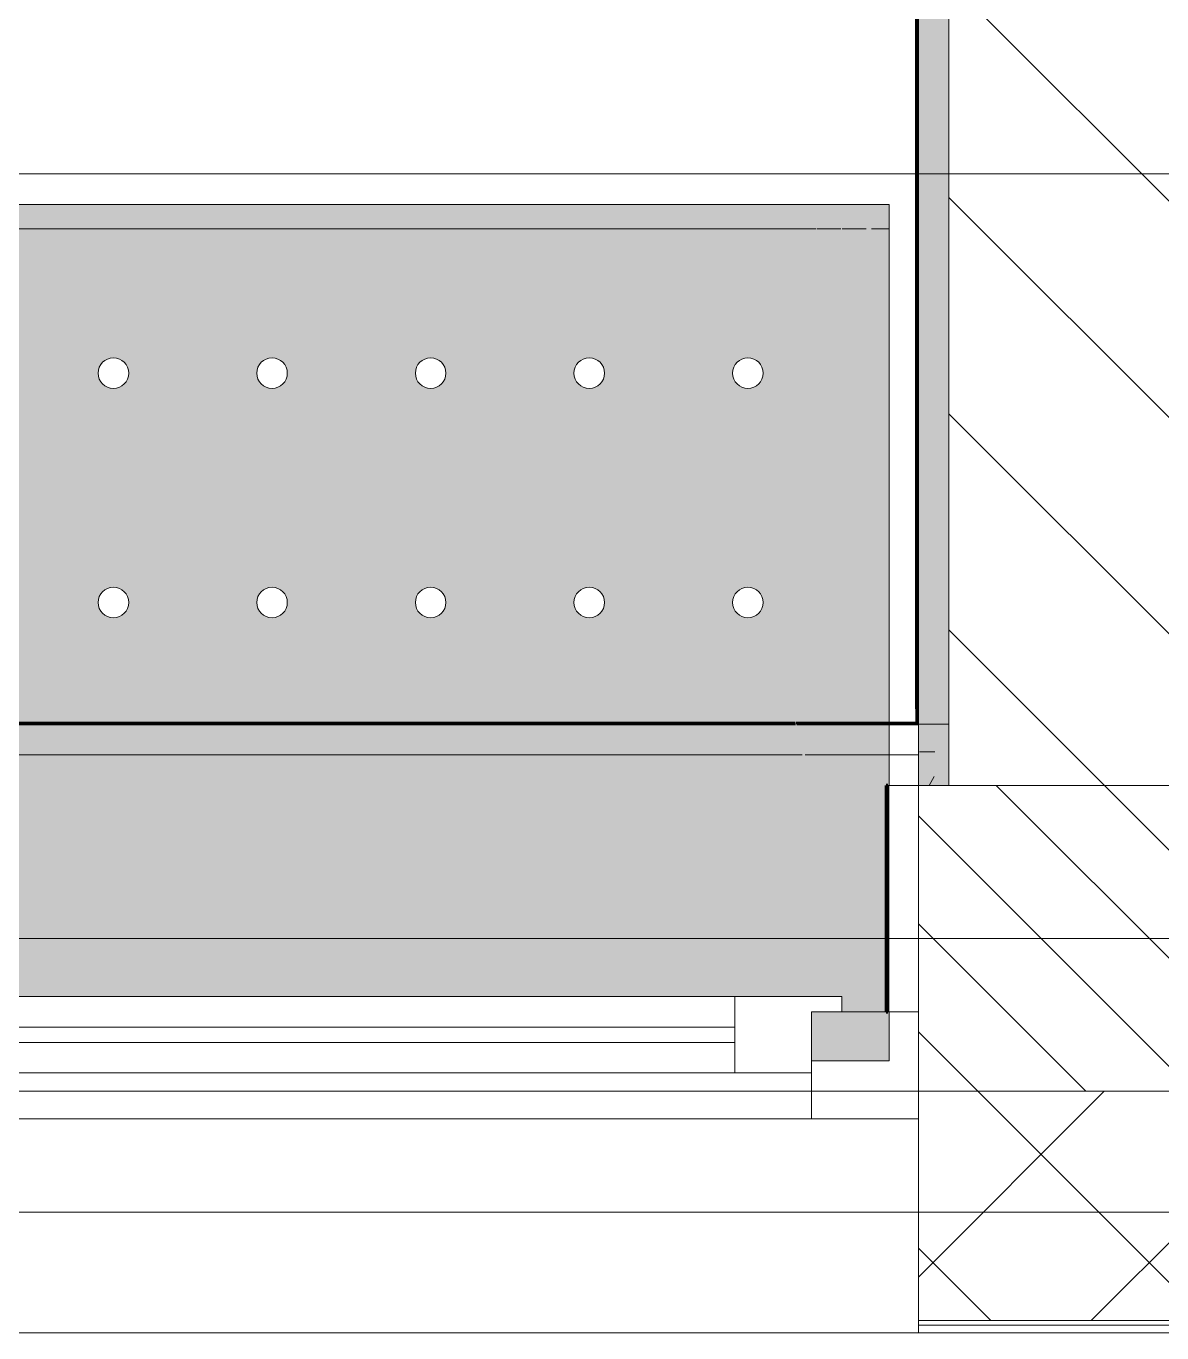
# Model space of a CAD drawing. Header units: millimetres. Extents: x -3245 to 186632, y -8553 to 29000.
# Drawn here: x 24226 to 24969, y -258 to 597 of the extents above; entities that cross this region are included whole.
import ezdxf

# ---------------------------------------------------------------- set-up
doc = ezdxf.new("R2010")
doc.units = ezdxf.units.MM
doc.linetypes.add('Осевая', pattern=[3175, 635, -476.25, 1587.5, -476.25])
for name, color, linetype, lineweight in [('A-DETL', 7, 'Continuous', 9), ('A-GLAZ', 7, 'Continuous', 9), ('A-GLAZ-1', 7, 'Continuous', 13), ('A-WALL', 7, 'Continuous', 9), ('I-WALL', 7, 'Continuous', 9), ('Оси-2', 7, 'Осевая', 9)]:
    doc.layers.add(name, color=color, linetype=linetype, lineweight=lineweight)
for name, color, linetype, lineweight, true_color in [('A-WALL-1', 7, 'Continuous', 9, 0xc0c0c0), ('I-WALL-10', 7, 'Continuous', 80, 0xff80c0), ('I-WALL-11', 7, 'Continuous', 53, 0xff80c0), ('I-WALL-17', 7, 'Continuous', 53, 0xeaa7bf), ('I-WALL-23', 7, 'Continuous', 80, 0xffd2ff), ('I-WALL-5', 7, 'Continuous', 9, 0xc0c0c0), ('I-WALL-6', 7, 'Continuous', 9, 0xcbc7bf), ('S-WALL-ANLY', 7, 'Continuous', 13, 0x008040), ('S-WALL-ANLY-1', 7, 'Continuous', 5, 0x008040), ('Знаки-2', 9, 'Continuous', 9, 0x808080), ('Знаки-3', 7, 'Continuous', 9, 0xd1cabb), ('Знаки-5', 7, 'Continuous', 9, 0xc1bbaf), ('Знаки-6', 7, 'Continuous', 9, 0xaba79f), ('Знаки-7', 7, 'Continuous', 9, 0xd5cdbe), ('Знаки-8', 7, 'Continuous', 9, 0xccc5b7), ('Знаки-9', 7, 'Continuous', 9, 0xd4ccbd)]:
    doc.layers.add(name, color=color, linetype=linetype, lineweight=lineweight, true_color=true_color)
doc.layers.add('Знаки-4', color=7, linetype='Continuous', lineweight=9, transparency=0.5)
pattern_1 = [(0, (0, 0), (121.92, 30.48), [10.058, -81.382, 10.058, -81.382, -487.68]), (0, (0, 0), (121.92, 30.48), [-182.88, 10.058, -172.822, 10.058, -81.382, -213.36]), (0, (0, 0), (121.92, 30.48), [-457.2, 10.058, -50.902, 10.058, -142.342]), (120, (45.72, 15.24), (-87.356454, 90.345817), [10.058, -81.382, 10.058, -81.382, -487.68]), (120, (45.72, 15.24), (-87.356454, 90.345817), [-182.88, 10.058, -172.822, 10.058, -81.382, -213.36]), (120, (45.72, 15.24), (-87.356454, 90.345817), [-457.2, 10.058, -50.902, 10.058, -142.342]), (240, (60.96, 76.2), (-34.563546, -120.825817), [10.058, -81.382, 10.058, -81.382, -487.68]), (240, (60.96, 76.2), (-34.563546, -120.825817), [-182.88, 10.058, -172.822, 10.058, -81.382, -213.36]), (240, (60.96, 76.2), (-34.563546, -120.825817), [-457.2, 10.058, -50.902, 10.058, -142.342])]

# ---------------------------------------------------------------- blocks, each defined once
blk = doc.blocks.new('120_Окно_СКБ_2Ст - 120_Окно_СКБ_2Ст 2100х2400 _мал створка справа_-V59-План отделки стен 2 этажа в осях 1-12')
at = {"layer": 'A-GLAZ'}
for p, q in [((1050, -57), (-1050, -57)), ((-930, -107), (100, -107)), ((100, -117), (-930, -117)), ((-1030, -127), (-1022.19, -127)), ((-1020.51, -127), (-1009.63, -127)), ((-1009.06, -127), (-1000, -127))]:
    blk.add_line(p, q, dxfattribs=at)
at = {"layer": 'A-GLAZ-1'}
for p, q in [((-1050, -127), (-1050, -57)), ((-1050, -57), (-980, -57)), ((-980, -57), (-980, -127)), ((150, -87), (-980, -87)), ((-980, -87), (-980, -127)), ((-930, -137), (-930, -87)), ((-980, -127), (-1050, -127)), ((-980, -127), (-1000, -127)), ((-1000, -127), (-1000, -137)), ((-1000, -137), (170, -137)), ((170, -137), (-1000, -137))]:
    blk.add_line(p, q, dxfattribs=at)
blk = doc.blocks.new('Зашивка радиатора_ с перфорацией М5 - Зашивка радиатора_ с перфорацией М5-30945411-План отделки стен 2 этажа в осях 1-12')
at = {"layer": 'Знаки-4'}
h = blk.add_hatch(color=256, dxfattribs=at)
h.paths.add_polyline_path([(1701, 380), (1701, 348), (1721, 348), (1720.12, 338), (921, 338), (921, 348), (941, 348), (941, 380), (871, 380), (871, 348), (891, 348), (891, 338), (-279, 338), (-279, 348), (-259, 348), (-259, 380), (-310, 380), (-310, -179.94), (1750, -179.94), (1750, 380)])
h.paths.add_polyline_path([(1650, 90.35), (1655, 89.02), (1658.66, 85.35), (1660, 80.35), (1658.66, 75.35), (1655, 71.69), (1650, 70.35), (1645, 71.69), (1641.34, 75.35), (1640, 80.35), (1641.34, 85.35), (1645, 89.02), (1647.41, 90.01)])
h.paths.add_polyline_path([(1442.5, 90.35), (1447.5, 89.02), (1451.16, 85.35), (1452.5, 80.35), (1451.16, 75.35), (1447.5, 71.69), (1442.5, 70.35), (1437.5, 71.69), (1433.84, 75.35), (1432.5, 80.35), (1433.84, 85.35), (1437.5, 89.02), (1439.91, 90.01)])
h.paths.add_polyline_path([(1027.5, 90.35), (1032.5, 89.02), (1036.16, 85.35), (1037.5, 80.35), (1036.16, 75.35), (1032.5, 71.69), (1027.5, 70.35), (1022.5, 71.69), (1018.84, 75.35), (1017.5, 80.35), (1018.84, 85.35), (1022.5, 89.02), (1024.91, 90.01)])
h.paths.add_polyline_path([(1546.25, 90.35), (1551.25, 89.02), (1554.91, 85.35), (1556.25, 80.35), (1554.91, 75.35), (1551.25, 71.69), (1546.25, 70.35), (1541.25, 71.69), (1537.59, 75.35), (1536.25, 80.35), (1537.59, 85.35), (1541.25, 89.02), (1543.66, 90.01)])
h.paths.add_polyline_path([(1131.25, 90.35), (1136.25, 89.02), (1139.91, 85.35), (1141.25, 80.35), (1139.91, 75.35), (1136.25, 71.69), (1131.25, 70.35), (1126.25, 71.69), (1122.59, 75.35), (1121.25, 80.35), (1122.59, 85.35), (1126.25, 89.02), (1128.66, 90.01)])
h.paths.add_polyline_path([(1338.75, 90.35), (1343.75, 89.02), (1347.41, 85.35), (1348.75, 80.35), (1347.41, 75.35), (1343.75, 71.69), (1338.75, 70.35), (1333.75, 71.69), (1330.09, 75.35), (1328.75, 80.35), (1330.09, 85.35), (1333.75, 89.02), (1336.16, 90.01)])
h.paths.add_polyline_path([(820, 90.35), (825, 89.02), (828.66, 85.35), (830, 80.35), (828.66, 75.35), (825, 71.69), (820, 70.35), (815, 71.69), (811.34, 75.35), (810, 80.35), (811.34, 85.35), (815, 89.02), (817.41, 90.01)])
h.paths.add_polyline_path([(923.75, 90.35), (928.75, 89.02), (932.41, 85.35), (933.75, 80.35), (932.41, 75.35), (928.75, 71.69), (923.75, 70.35), (918.75, 71.69), (915.09, 75.35), (913.75, 80.35), (915.09, 85.35), (918.75, 89.02), (921.16, 90.01)])
h.paths.add_polyline_path([(1235, 90.35), (1240, 89.02), (1243.66, 85.35), (1245, 80.35), (1243.66, 75.35), (1240, 71.69), (1235, 70.35), (1230, 71.69), (1226.34, 75.35), (1225, 80.35), (1226.34, 85.35), (1230, 89.02), (1232.41, 90.01)])
h.paths.add_polyline_path([(-10, 90.35), (-5, 89.02), (-1.34, 85.35), (0, 80.35), (-1.34, 75.35), (-5, 71.69), (-10, 70.35), (-15, 71.69), (-18.66, 75.35), (-20, 80.35), (-18.66, 85.35), (-15, 89.02), (-12.59, 90.01)])
h.paths.add_polyline_path([(-217.5, 90.35), (-212.5, 89.02), (-208.84, 85.35), (-207.5, 80.35), (-208.84, 75.35), (-212.5, 71.69), (-217.5, 70.35), (-222.5, 71.69), (-226.16, 75.35), (-227.5, 80.35), (-226.16, 85.35), (-222.5, 89.02), (-220.09, 90.01)])
h.paths.add_polyline_path([(93.75, 90.35), (98.75, 89.02), (102.41, 85.35), (103.75, 80.35), (102.41, 75.35), (98.75, 71.69), (93.75, 70.35), (88.75, 71.69), (85.09, 75.35), (83.75, 80.35), (85.09, 85.35), (88.75, 89.02), (91.16, 90.01)])
h.paths.add_polyline_path([(301.25, 90.35), (306.25, 89.02), (310.18, 84.7), (311.25, 80.35), (309.91, 75.35), (306.25, 71.69), (301.25, 70.35), (296.25, 71.69), (292.59, 75.35), (291.25, 80.35), (292.59, 85.35), (296.25, 89.02), (298.66, 90.01)])
h.paths.add_polyline_path([(508.75, 90.35), (513.75, 89.02), (517.41, 85.35), (518.75, 80.35), (517.41, 75.35), (513.75, 71.69), (508.75, 70.35), (503.75, 71.69), (500.09, 75.35), (498.75, 80.35), (500.09, 85.35), (503.75, 89.02), (506.16, 90.01)])
h.paths.add_polyline_path([(-113.75, 90.35), (-108.75, 89.02), (-105.09, 85.35), (-103.75, 80.35), (-105.09, 75.35), (-108.75, 71.69), (-113.75, 70.35), (-118.75, 71.69), (-122.41, 75.35), (-123.75, 80.35), (-122.41, 85.35), (-118.75, 89.02), (-116.34, 90.01)])
h.paths.add_polyline_path([(197.5, 90.35), (202.5, 89.02), (206.16, 85.35), (207.5, 80.35), (206.16, 75.35), (202.5, 71.69), (197.5, 70.35), (192.5, 71.69), (188.84, 75.35), (187.5, 80.35), (188.84, 85.35), (192.5, 89.02), (194.91, 90.01)])
h.paths.add_polyline_path([(405, 90.35), (410, 89.02), (413.66, 85.35), (415, 80.35), (413.66, 75.35), (410, 71.69), (405, 70.35), (400, 71.69), (396.34, 75.35), (395, 80.35), (396.34, 85.35), (400, 89.02), (402.41, 90.01)])
h.paths.add_polyline_path([(612.5, 90.35), (617.5, 89.02), (621.16, 85.35), (622.5, 80.35), (621.16, 75.35), (617.5, 71.69), (612.5, 70.35), (607.5, 71.69), (603.84, 75.35), (602.5, 80.35), (603.84, 85.35), (607.5, 89.02), (609.91, 90.01)])
h.paths.add_polyline_path([(716.25, 90.35), (721.25, 89.02), (724.91, 85.35), (726.25, 80.35), (724.91, 75.35), (721.25, 71.69), (716.25, 70.35), (711.25, 71.69), (707.59, 75.35), (706.25, 80.35), (707.59, 85.35), (711.25, 89.02), (713.66, 90.01)])
h.paths.add_polyline_path([(923.75, -59.65), (928.75, -60.98), (932.41, -64.65), (933.75, -69.65), (932.41, -74.65), (928.75, -78.31), (923.75, -79.65), (918.75, -78.31), (915.09, -74.65), (913.75, -69.65), (915.09, -64.65), (918.75, -60.98), (921.16, -59.99)])
h.paths.add_polyline_path([(820, -59.65), (825, -60.98), (828.66, -64.65), (830, -69.65), (828.66, -74.65), (825, -78.31), (820, -79.65), (815, -78.31), (811.34, -74.65), (810, -69.65), (811.34, -64.65), (815, -60.98), (817.41, -59.99)])
h.paths.add_polyline_path([(1131.25, -59.65), (1136.25, -60.98), (1139.91, -64.65), (1141.25, -69.65), (1139.91, -74.65), (1136.25, -78.31), (1131.25, -79.65), (1126.25, -78.31), (1122.59, -74.65), (1121.25, -69.65), (1122.59, -64.65), (1126.25, -60.98), (1128.66, -59.99)])
h.paths.add_polyline_path([(1027.5, -59.65), (1032.5, -60.98), (1036.16, -64.65), (1037.5, -69.65), (1036.16, -74.65), (1032.5, -78.31), (1027.5, -79.65), (1022.5, -78.31), (1018.84, -74.65), (1017.5, -69.65), (1018.84, -64.65), (1022.5, -60.98), (1024.91, -59.99)])
h.paths.add_polyline_path([(716.25, -59.65), (721.25, -60.98), (724.91, -64.65), (726.25, -69.65), (724.91, -74.65), (721.25, -78.31), (716.25, -79.65), (711.25, -78.31), (707.59, -74.65), (706.25, -69.65), (707.59, -64.65), (711.25, -60.98), (713.66, -59.99)])
h.paths.add_polyline_path([(1235, -59.65), (1240, -60.98), (1243.66, -64.65), (1245, -69.65), (1243.66, -74.65), (1240, -78.31), (1235, -79.65), (1230, -78.31), (1226.34, -74.65), (1225, -69.65), (1226.34, -64.65), (1230, -60.98), (1232.41, -59.99)])
h.paths.add_polyline_path([(1650, -59.65), (1655, -60.98), (1658.66, -64.65), (1660, -69.65), (1658.66, -74.65), (1655, -78.31), (1650, -79.65), (1645, -78.31), (1641.34, -74.65), (1640, -69.65), (1641.34, -64.65), (1645, -60.98), (1647.41, -59.99)])
h.paths.add_polyline_path([(1442.5, -59.65), (1447.5, -60.98), (1451.16, -64.65), (1452.5, -69.65), (1451.16, -74.65), (1447.5, -78.31), (1442.5, -79.65), (1437.5, -78.31), (1433.84, -74.65), (1432.5, -69.65), (1433.84, -64.65), (1437.5, -60.98), (1439.91, -59.99)])
h.paths.add_polyline_path([(1338.75, -59.65), (1343.75, -60.98), (1347.41, -64.65), (1348.75, -69.65), (1347.41, -74.65), (1343.75, -78.31), (1338.75, -79.65), (1333.75, -78.31), (1330.09, -74.65), (1328.75, -69.65), (1330.09, -64.65), (1333.75, -60.98), (1336.16, -59.99)])
h.paths.add_polyline_path([(1546.25, -59.65), (1551.25, -60.98), (1554.91, -64.65), (1556.25, -69.65), (1554.91, -74.65), (1551.25, -78.31), (1546.25, -79.65), (1541.25, -78.31), (1537.59, -74.65), (1536.25, -69.65), (1537.59, -64.65), (1541.25, -60.98), (1543.66, -59.99)])
h.paths.add_polyline_path([(-113.75, -59.65), (-108.75, -60.98), (-105.09, -64.65), (-103.75, -69.65), (-105.09, -74.65), (-108.75, -78.31), (-113.75, -79.65), (-118.75, -78.31), (-122.41, -74.65), (-123.75, -69.65), (-122.41, -64.65), (-118.75, -60.98), (-116.34, -59.99)])
h.paths.add_polyline_path([(508.75, -59.65), (513.75, -60.98), (517.41, -64.65), (518.75, -69.65), (517.41, -74.65), (513.75, -78.31), (508.75, -79.65), (503.75, -78.31), (500.09, -74.65), (498.75, -69.65), (500.09, -64.65), (503.75, -60.98), (506.16, -59.99)])
h.paths.add_polyline_path([(-217.5, -59.65), (-212.5, -60.98), (-208.84, -64.65), (-207.5, -69.65), (-208.84, -74.65), (-212.5, -78.31), (-217.5, -79.65), (-222.5, -78.31), (-226.16, -74.65), (-227.5, -69.65), (-226.16, -64.65), (-222.5, -60.98), (-220.09, -59.99)])
h.paths.add_polyline_path([(301.25, -59.65), (306.25, -60.98), (310.18, -65.3), (311.25, -69.65), (309.91, -74.65), (306.25, -78.31), (301.25, -79.65), (296.25, -78.31), (292.59, -74.65), (291.25, -69.65), (292.59, -64.65), (296.25, -60.98), (298.66, -59.99)])
h.paths.add_polyline_path([(197.5, -59.65), (202.5, -60.98), (206.16, -64.65), (207.5, -69.65), (206.16, -74.65), (202.5, -78.31), (197.5, -79.65), (192.5, -78.31), (188.84, -74.65), (187.5, -69.65), (188.84, -64.65), (192.5, -60.98), (194.91, -59.99)])
h.paths.add_polyline_path([(93.75, -59.65), (98.75, -60.98), (102.41, -64.65), (103.75, -69.65), (102.41, -74.65), (98.75, -78.31), (93.75, -79.65), (88.75, -78.31), (85.09, -74.65), (83.75, -69.65), (85.09, -64.65), (88.75, -60.98), (91.16, -59.99)])
h.paths.add_polyline_path([(-10, -59.65), (-5, -60.98), (-1.34, -64.65), (0, -69.65), (-1.34, -74.65), (-5, -78.31), (-10, -79.65), (-15, -78.31), (-18.66, -74.65), (-20, -69.65), (-18.66, -64.65), (-15, -60.98), (-12.59, -59.99)])
h.paths.add_polyline_path([(405, -59.65), (410, -60.98), (413.66, -64.65), (415, -69.65), (413.66, -74.65), (410, -78.31), (405, -79.65), (400, -78.31), (396.34, -74.65), (395, -69.65), (396.34, -64.65), (400, -60.98), (402.41, -59.99)])
h.paths.add_polyline_path([(612.5, -59.65), (617.5, -60.98), (621.16, -64.65), (622.5, -69.65), (621.16, -74.65), (617.5, -78.31), (612.5, -79.65), (607.5, -78.31), (603.84, -74.65), (602.5, -69.65), (603.84, -64.65), (607.5, -60.98), (609.91, -59.99)])
for points in [[(1735.6, -163.94), (-310, -163.94), (-310, -179.94), (1750, -179.94), (1750, -163.94), (1736.12, -163.94)], [(-185, -163.94), (-200, -164.51), (-199.32, -179.94), (-160, -179.94), (-160.68, -163.94), (-182.59, -163.94)], [(-190, -163.94), (-200, -164.51), (-199.32, -179.94), (-160, -179.94), (-160.68, -163.94), (-189.66, -163.94)], [(-180, -163.94), (-190, -163.94), (-189.66, -179.94), (-170, -179.94), (-170.34, -163.94), (-179.38, -163.94)], [(-188.66, -163.94), (-190, -163.94), (-189.66, -179.94), (-170, -179.94), (-170.34, -163.94), (-187.07, -163.94)], [(-65.86, -163.94), (-100, -163.94), (-99.32, -179.94), (-60, -179.94), (-60.68, -163.94), (-62.68, -163.94)], [(-100, -163.94), (-99.32, -179.94), (-60, -179.94), (-60.68, -163.94), (-99.32, -163.94)], [(-87.07, -163.94), (-90, -163.94), (-89.66, -179.94), (-70, -179.94), (-70.34, -163.94), (-85.18, -163.94)], [(-70, -163.94), (-90, -163.94), (-89.66, -179.94), (-70, -179.94)], [(5.86, -163.94), (0, -163.94), (0.68, -179.94), (40, -179.94), (39.32, -163.94), (10, -163.94)], [(0, -163.94), (0.68, -179.94), (40, -179.94), (39.32, -163.94), (0.68, -163.94)], [(10.34, -163.94), (10, -163.94), (10.34, -179.94), (30, -179.94), (29.66, -163.94), (11.34, -163.94)], [(10.34, -163.94), (10, -163.94), (10.34, -179.94), (30, -179.94), (29.66, -163.94), (11.34, -163.94)], [(110.34, -163.94), (100, -163.94), (100.68, -179.94), (140, -179.94), (139.32, -163.94), (111.34, -163.94)], [(100, -163.94), (100.68, -179.94), (140, -179.94), (139.32, -163.94), (100.68, -163.94)], [(110.34, -163.94), (110, -163.94), (110.34, -179.94), (130, -179.94), (129.66, -163.94), (111.34, -163.94)], [(127.07, -163.94), (110, -163.94), (110.34, -179.94), (130, -179.94), (129.66, -163.94), (128.66, -163.94)], [(200, -163.94), (200.68, -179.94), (240, -179.94), (239.32, -163.94), (200.68, -163.94)], [(210.34, -163.94), (200, -163.94), (200.68, -179.94), (240, -179.94), (239.32, -163.94), (211.34, -163.94)], [(227.07, -163.94), (210, -163.94), (210.34, -179.94), (230, -179.94), (229.66, -163.94), (228.66, -163.94)], [(210.34, -163.94), (210, -163.94), (210.34, -179.94), (230, -179.94), (229.66, -163.94), (211.34, -163.94)]]:
    blk.add_hatch(color=256, dxfattribs=at).paths.add_polyline_path(points)
at = {"layer": 'Знаки-2'}
for p, q in [((-259, 380), (-310, 380)), ((-310, 380), (-310, 348)), ((-310, 200), (-310, -179.94)), ((-310, -179.94), (1750, -179.94))]:
    blk.add_line(p, q, dxfattribs=at)
for centre, start, end in [((-217.5, 80.35), 0, 180), ((-113.75, 80.35), 0, 180), ((-10, 80.35), 0, 180), ((93.75, 80.35), 0, 180), ((197.5, 80.35), 0, 180), ((-217.5, 80.35), 180, 0), ((-113.75, 80.35), 180, 0), ((-10, 80.35), 180, 360), ((93.75, 80.35), 180, 0), ((197.5, 80.35), 180, 0), ((-217.5, -69.65), 0, 180), ((-113.75, -69.65), 0, 180), ((-10, -69.65), 0, 180), ((93.75, -69.65), 0, 180), ((197.5, -69.65), 0, 180), ((-217.5, -69.65), 180, 0), ((-113.75, -69.65), 180, 0), ((-10, -69.65), 180, 0), ((93.75, -69.65), 180, 0), ((197.5, -69.65), 180, 0)]:
    blk.add_arc(centre, 10, start, end, dxfattribs=at)
at = {"layer": 'Знаки-3'}
for p, q in [((-194.14, -163.94), (-199.32, -163.94)), ((-190, -163.94), (-193.04, -163.94)), ((-190, -163.94), (-188.66, -163.94)), ((-185.19, -163.94), (-190, -163.94)), ((-188.66, -163.94), (-185.19, -163.94)), ((-185, -163.94), (-180, -163.94)), ((-180, -163.94), (-185, -163.94)), ((-179.37, -163.94), (-175, -163.94)), ((-175, -163.94), (-179.37, -163.94)), ((-174.81, -163.94), (-170, -163.94)), ((-170, -163.94), (-174.81, -163.94)), ((-162.83, -163.94), (-170, -163.94)), ((-160.68, -163.94), (-162.68, -163.94)), ((-90, -163.94), (-99.32, -163.94)), ((-90, -163.94), (-88.66, -163.94)), ((-85.19, -163.94), (-90, -163.94)), ((-88.66, -163.94), (-87.07, -163.94)), ((-87.07, -163.94), (-85.19, -163.94)), ((-85, -163.94), (-80, -163.94)), ((-75, -163.94), (-85, -163.94)), ((-80, -163.94), (-77.41, -163.94)), ((-77.41, -163.94), (-75, -163.94)), ((-74.81, -163.94), (-70.34, -163.94)), ((-70, -163.94), (-74.81, -163.94)), ((-70.34, -163.94), (-70, -163.94)), ((-60.68, -163.94), (-70, -163.94)), ((10, -163.94), (0.68, -163.94)), ((11.28, -163.94), (14.82, -163.94)), ((14.82, -163.94), (11.28, -163.94)), ((15, -163.94), (25, -163.94)), ((20, -163.94), (15, -163.94)), ((25, -163.94), (20, -163.94)), ((25.18, -163.94), (28.72, -163.94)), ((28.72, -163.94), (25.18, -163.94)), ((39.32, -163.94), (30, -163.94)), ((110, -163.94), (100.68, -163.94)), ((110, -163.94), (114.81, -163.94)), ((111.34, -163.94), (110, -163.94)), ((114.81, -163.94), (111.34, -163.94)), ((115, -163.94), (120, -163.94)), ((125, -163.94), (115, -163.94)), ((120, -163.94), (125, -163.94)), ((125.19, -163.94), (130, -163.94)), ((128.66, -163.94), (125.19, -163.94)), ((130, -163.94), (128.66, -163.94)), ((139.32, -163.94), (130, -163.94)), ((210, -163.94), (200.68, -163.94)), ((210, -163.94), (214.81, -163.94)), ((212.93, -163.94), (210, -163.94)), ((214.81, -163.94), (212.93, -163.94)), ((215, -163.94), (225, -163.94)), ((222.59, -163.94), (215, -163.94)), ((225, -163.94), (222.59, -163.94)), ((225.19, -163.94), (229.66, -163.94)), ((229.66, -163.94), (225.19, -163.94)), ((229.66, -163.94), (230, -163.94)), ((230, -163.94), (229.66, -163.94)), ((239.32, -163.94), (230, -163.94)), ((-199.32, -179.94), (-194.14, -179.94)), ((-193.04, -179.94), (-190, -179.94)), ((-190, -179.94), (-188.66, -179.94)), ((-185.19, -179.94), (-190, -179.94)), ((-188.66, -179.94), (-185.19, -179.94)), ((-185, -179.94), (-180, -179.94)), ((-175, -179.94), (-185, -179.94)), ((-180, -179.94), (-175, -179.94)), ((-174.81, -179.94), (-170, -179.94)), ((-170, -179.94), (-174.81, -179.94)), ((-170, -179.94), (-160.68, -179.94)), ((-99.32, -179.94), (-90, -179.94)), ((-90, -179.94), (-85.19, -179.94)), ((-88.66, -179.94), (-90, -179.94)), ((-85.19, -179.94), (-88.66, -179.94)), ((-85, -179.94), (-80, -179.94)), ((-80, -179.94), (-85, -179.94)), ((-80, -179.94), (-75, -179.94)), ((-75, -179.94), (-80, -179.94)), ((-74.81, -179.94), (-71.34, -179.94)), ((-71.34, -179.94), (-74.81, -179.94)), ((-71.34, -179.94), (-70, -179.94)), ((-70, -179.94), (-71.34, -179.94)), ((-70, -179.94), (-60.68, -179.94)), ((0.68, -179.94), (10, -179.94)), ((11.28, -179.94), (14.82, -179.94)), ((14.82, -179.94), (11.28, -179.94)), ((15, -179.94), (25, -179.94)), ((25, -179.94), (15, -179.94)), ((25.18, -179.94), (28.72, -179.94)), ((28.72, -179.94), (25.18, -179.94)), ((30, -179.94), (39.32, -179.94)), ((100.68, -179.94), (110, -179.94)), ((110, -179.94), (114.81, -179.94)), ((111.34, -179.94), (110, -179.94)), ((114.81, -179.94), (111.34, -179.94)), ((115, -179.94), (125, -179.94)), ((120, -179.94), (115, -179.94)), ((125, -179.94), (120, -179.94)), ((125.19, -179.94), (128.66, -179.94)), ((128.66, -179.94), (125.19, -179.94)), ((128.66, -179.94), (130, -179.94)), ((130, -179.94), (128.66, -179.94)), ((130, -179.94), (139.32, -179.94)), ((200.68, -179.94), (210, -179.94)), ((210, -179.94), (214.81, -179.94)), ((211.34, -179.94), (210, -179.94)), ((214.81, -179.94), (211.34, -179.94)), ((215, -179.94), (225, -179.94)), ((225, -179.94), (215, -179.94)), ((225.19, -179.94), (230, -179.94)), ((230, -179.94), (225.19, -179.94)), ((230, -179.94), (239.32, -179.94))]:
    blk.add_line(p, q, dxfattribs=at)
at = {"layer": 'Знаки-5'}
for p, q in [((-304.93, -163.94), (-310, -163.94)), ((-310, -163.94), (-310, -179.94)), ((-298.26, -163.94), (-304.86, -163.94)), ((-279.21, -163.94), (-294.88, -163.94)), ((-262.71, -163.94), (-278.39, -163.94)), ((-200, -163.94), (-262.14, -163.94)), ((-200, -163.94), (-190, -163.94)), ((-190, -163.94), (-200, -163.94)), ((-190, -163.94), (-182.59, -163.94)), ((-180, -163.94), (-190, -163.94)), ((-182.59, -163.94), (-180, -163.94)), ((-179.37, -163.94), (-172.93, -163.94)), ((-170.34, -163.94), (-179.37, -163.94)), ((-172.93, -163.94), (-170, -163.94)), ((-170, -163.94), (-170.34, -163.94)), ((-170, -163.94), (-162.8, -163.94)), ((-162.8, -163.94), (-170, -163.94)), ((-162.68, -163.94), (-160, -163.94)), ((-160, -163.94), (-162.68, -163.94)), ((-100, -163.94), (-160, -163.94)), ((-100, -163.94), (-60, -163.94)), ((-60, -163.94), (-100, -163.94)), ((0, -163.94), (-60, -163.94)), ((0, -163.94), (40, -163.94)), ((39.32, -163.94), (0, -163.94)), ((40, -163.94), (39.32, -163.94)), ((100, -163.94), (40, -163.94)), ((100, -163.94), (110, -163.94)), ((110, -163.94), (100, -163.94)), ((110, -163.94), (130, -163.94)), ((130, -163.94), (110, -163.94)), ((130, -163.94), (140, -163.94)), ((140, -163.94), (130, -163.94)), ((200, -163.94), (140, -163.94)), ((200, -163.94), (240, -163.94)), ((240, -163.94), (200, -163.94)), ((300, -163.94), (240, -163.94)), ((-310, -179.94), (-200, -179.94)), ((-200, -179.94), (-190, -179.94)), ((-194.14, -179.94), (-200, -179.94)), ((-190, -179.94), (-194.14, -179.94)), ((-190, -179.94), (-175, -179.94)), ((-177.41, -179.94), (-190, -179.94)), ((-175, -179.94), (-177.41, -179.94)), ((-175, -179.94), (-170, -179.94)), ((-170, -179.94), (-175, -179.94)), ((-170, -179.94), (-160, -179.94)), ((-160.68, -179.94), (-170, -179.94)), ((-160, -179.94), (-160.68, -179.94)), ((-160, -179.94), (-100, -179.94)), ((-100, -179.94), (-97.32, -179.94)), ((-60, -179.94), (-100, -179.94)), ((-97.32, -179.94), (-60.68, -179.94)), ((-60.68, -179.94), (-60, -179.94)), ((-60, -179.94), (0, -179.94)), ((0, -179.94), (40, -179.94)), ((40, -179.94), (0, -179.94)), ((40, -179.94), (100, -179.94)), ((100, -179.94), (110, -179.94)), ((110, -179.94), (100, -179.94)), ((110, -179.94), (130, -179.94)), ((110.34, -179.94), (110, -179.94)), ((117.41, -179.94), (110.34, -179.94)), ((130, -179.94), (117.41, -179.94)), ((130, -179.94), (140, -179.94)), ((140, -179.94), (130, -179.94)), ((140, -179.94), (200, -179.94)), ((200, -179.94), (205.86, -179.94)), ((240, -179.94), (200, -179.94)), ((205.86, -179.94), (240, -179.94)), ((240, -179.94), (300, -179.94))]:
    blk.add_line(p, q, dxfattribs=at)
at = {"layer": 'Знаки-6'}
for p, q in [((-310, 348), (-310, 380)), ((-310, 380), (-259, 380)), ((-310, -179.94), (-310, 200)), ((-310, -163.94), (-304.93, -163.94)), ((-310, -163.94), (-310, -179.94)), ((-304.86, -163.94), (-298.26, -163.94)), ((-294.88, -163.94), (-279.21, -163.94)), ((-278.39, -163.94), (-262.71, -163.94)), ((-262.14, -163.94), (1651.29, -163.94)), ((1750, -179.94), (-310, -179.94)), ((1750, -179.94), (-310, -179.94))]:
    blk.add_line(p, q, dxfattribs=at)
for centre, start, end in [((-217.5, 80.35), 0, 180), ((-113.75, 80.35), 0, 180), ((-10, 80.35), 0, 180), ((93.75, 80.35), 0, 180), ((197.5, 80.35), 0, 180), ((-217.5, 80.35), 180, 360), ((-113.75, 80.35), 180, 0), ((-10, 80.35), 180, 360), ((93.75, 80.35), 180, 360), ((197.5, 80.35), 180, 0), ((-217.5, -69.65), 0, 180), ((-113.75, -69.65), 0, 180), ((-10, -69.65), 0, 180), ((93.75, -69.65), 0, 180), ((197.5, -69.65), 0, 180), ((-217.5, -69.65), 180, 360), ((-113.75, -69.65), 180, 360), ((-10, -69.65), 180, 360), ((93.75, -69.65), 180, 360), ((197.5, -69.65), 180, 360)]:
    blk.add_arc(centre, 10, start, end, dxfattribs=at)
at = {"layer": 'Знаки-7'}
for p, q in [((-185.18, -163.94), (-188.66, -163.94)), ((-180, -163.94), (-185, -163.94)), ((-175, -163.94), (-179.38, -163.94)), ((-171.34, -163.94), (-174.82, -163.94)), ((-85.18, -163.94), (-88.66, -163.94)), ((-75, -163.94), (-85, -163.94)), ((-71.34, -163.94), (-74.82, -163.94)), ((14.82, -163.94), (11.34, -163.94)), ((25, -163.94), (15, -163.94)), ((28.66, -163.94), (25.18, -163.94)), ((114.82, -163.94), (111.34, -163.94)), ((125, -163.94), (115, -163.94)), ((128.66, -163.94), (125.18, -163.94)), ((214.82, -163.94), (211.34, -163.94)), ((225, -163.94), (215, -163.94)), ((228.66, -163.94), (225.18, -163.94)), ((-188.66, -179.94), (-185.18, -179.94)), ((-185, -179.94), (-175, -179.94)), ((-174.82, -179.94), (-171.34, -179.94)), ((-88.66, -179.94), (-85.18, -179.94)), ((-85, -179.94), (-75, -179.94)), ((-74.82, -179.94), (-71.34, -179.94)), ((11.34, -179.94), (14.82, -179.94)), ((15, -179.94), (25, -179.94)), ((25.18, -179.94), (28.66, -179.94)), ((111.34, -179.94), (114.82, -179.94)), ((115, -179.94), (125, -179.94)), ((125.18, -179.94), (128.66, -179.94)), ((211.34, -179.94), (214.82, -179.94)), ((215, -179.94), (225, -179.94)), ((225.18, -179.94), (228.66, -179.94))]:
    blk.add_line(p, q, dxfattribs=at)
at = {"layer": 'Знаки-8'}
for p, q in [((-200, -163.94), (-190, -163.94)), ((-197.32, -163.94), (-200, -163.94)), ((-190, -163.94), (-197.32, -163.94)), ((-188.72, -163.94), (-185.18, -163.94)), ((-185.18, -163.94), (-188.72, -163.94)), ((-185, -163.94), (-180, -163.94)), ((-180, -163.94), (-185, -163.94)), ((-179.37, -163.94), (-175, -163.94)), ((-175, -163.94), (-179.37, -163.94)), ((-174.82, -163.94), (-171.28, -163.94)), ((-171.28, -163.94), (-174.82, -163.94)), ((-170, -163.94), (-162.8, -163.94)), ((-162.8, -163.94), (-170, -163.94)), ((-162.68, -163.94), (-160, -163.94)), ((-160, -163.94), (-162.68, -163.94)), ((-100, -163.94), (-90, -163.94)), ((-97.32, -163.94), (-100, -163.94)), ((-94.14, -163.94), (-97.32, -163.94)), ((-90, -163.94), (-94.14, -163.94)), ((-90, -163.94), (-88.66, -163.94)), ((-89.66, -163.94), (-90, -163.94)), ((-88.66, -163.94), (-89.66, -163.94)), ((-88.66, -163.94), (-85.19, -163.94)), ((-85.19, -163.94), (-88.66, -163.94)), ((-85, -163.94), (-80, -163.94)), ((-82.59, -163.94), (-85, -163.94)), ((-80, -163.94), (-82.59, -163.94)), ((-80, -163.94), (-75, -163.94)), ((-75, -163.94), (-80, -163.94)), ((-74.81, -163.94), (-72.93, -163.94)), ((-70.34, -163.94), (-74.81, -163.94)), ((-72.93, -163.94), (-70, -163.94)), ((-70, -163.94), (-70.34, -163.94)), ((-70, -163.94), (-60, -163.94)), ((-60.68, -163.94), (-70, -163.94)), ((-60, -163.94), (-60.68, -163.94)), ((0, -163.94), (10, -163.94)), ((0.68, -163.94), (0, -163.94)), ((2.68, -163.94), (0.68, -163.94)), ((5.86, -163.94), (2.68, -163.94)), ((10, -163.94), (5.86, -163.94)), ((10, -163.94), (11.34, -163.94)), ((14.81, -163.94), (10, -163.94)), ((11.34, -163.94), (14.81, -163.94)), ((15, -163.94), (20, -163.94)), ((25, -163.94), (15, -163.94)), ((20, -163.94), (25, -163.94)), ((25.19, -163.94), (28.66, -163.94)), ((30, -163.94), (25.19, -163.94)), ((28.66, -163.94), (30, -163.94)), ((30, -163.94), (40, -163.94)), ((40, -163.94), (30, -163.94)), ((100, -163.94), (105.86, -163.94)), ((102.68, -163.94), (100, -163.94)), ((110, -163.94), (102.68, -163.94)), ((105.86, -163.94), (110, -163.94)), ((111.28, -163.94), (114.82, -163.94)), ((114.82, -163.94), (111.28, -163.94)), ((115, -163.94), (125, -163.94)), ((125, -163.94), (115, -163.94)), ((125.18, -163.94), (128.72, -163.94)), ((128.72, -163.94), (125.18, -163.94)), ((130, -163.94), (140, -163.94)), ((140, -163.94), (130, -163.94)), ((200, -163.94), (210, -163.94)), ((210, -163.94), (200, -163.94)), ((210, -163.94), (214.81, -163.94)), ((214.81, -163.94), (210, -163.94)), ((215, -163.94), (222.59, -163.94)), ((220, -163.94), (215, -163.94)), ((225, -163.94), (220, -163.94)), ((222.59, -163.94), (225, -163.94)), ((225.19, -163.94), (228.66, -163.94)), ((229.66, -163.94), (225.19, -163.94)), ((228.66, -163.94), (229.66, -163.94)), ((229.66, -163.94), (230, -163.94)), ((230, -163.94), (229.66, -163.94)), ((230, -163.94), (240, -163.94)), ((240, -163.94), (230, -163.94)), ((-200, -179.94), (-199.32, -179.94)), ((-199.32, -179.94), (-200, -179.94)), ((-199.32, -179.94), (-197.32, -179.94)), ((-197.32, -179.94), (-199.32, -179.94)), ((-197.32, -179.94), (-190, -179.94)), ((-190, -179.94), (-197.32, -179.94)), ((-188.72, -179.94), (-185.18, -179.94)), ((-185.18, -179.94), (-188.72, -179.94)), ((-185, -179.94), (-175, -179.94)), ((-180, -179.94), (-185, -179.94)), ((-175, -179.94), (-180, -179.94)), ((-174.82, -179.94), (-171.28, -179.94)), ((-171.28, -179.94), (-174.82, -179.94)), ((-170, -179.94), (-162.68, -179.94)), ((-162.68, -179.94), (-170, -179.94)), ((-162.68, -179.94), (-160, -179.94)), ((-160, -179.94), (-162.68, -179.94)), ((-100, -179.94), (-97.32, -179.94)), ((-90, -179.94), (-100, -179.94)), ((-97.32, -179.94), (-90, -179.94)), ((-90, -179.94), (-89.66, -179.94)), ((-85.19, -179.94), (-90, -179.94)), ((-89.66, -179.94), (-85.19, -179.94)), ((-85, -179.94), (-80, -179.94)), ((-75, -179.94), (-85, -179.94)), ((-80, -179.94), (-75, -179.94)), ((-74.81, -179.94), (-70, -179.94)), ((-70, -179.94), (-74.81, -179.94)), ((-70, -179.94), (-62.68, -179.94)), ((-60, -179.94), (-70, -179.94)), ((-62.68, -179.94), (-60, -179.94)), ((0, -179.94), (5.86, -179.94)), ((0.68, -179.94), (0, -179.94)), ((10, -179.94), (0.68, -179.94)), ((5.86, -179.94), (10, -179.94)), ((10, -179.94), (11.34, -179.94)), ((11.34, -179.94), (10, -179.94)), ((11.34, -179.94), (14.81, -179.94)), ((14.81, -179.94), (11.34, -179.94)), ((15, -179.94), (20, -179.94)), ((20, -179.94), (15, -179.94)), ((20, -179.94), (25, -179.94)), ((25, -179.94), (20, -179.94)), ((25.19, -179.94), (30, -179.94)), ((28.66, -179.94), (25.19, -179.94)), ((30, -179.94), (28.66, -179.94)), ((30, -179.94), (39.32, -179.94)), ((40, -179.94), (30, -179.94)), ((39.32, -179.94), (40, -179.94)), ((100, -179.94), (102.68, -179.94)), ((110, -179.94), (100, -179.94)), ((102.68, -179.94), (110, -179.94)), ((111.28, -179.94), (114.82, -179.94)), ((114.82, -179.94), (111.28, -179.94)), ((115, -179.94), (125, -179.94)), ((120, -179.94), (115, -179.94)), ((125, -179.94), (120, -179.94)), ((125.18, -179.94), (128.72, -179.94)), ((128.72, -179.94), (125.18, -179.94)), ((130, -179.94), (140, -179.94)), ((140, -179.94), (130, -179.94)), ((200, -179.94), (202.68, -179.94)), ((202.68, -179.94), (200, -179.94)), ((202.68, -179.94), (210, -179.94)), ((210, -179.94), (202.68, -179.94)), ((210, -179.94), (214.81, -179.94)), ((211.34, -179.94), (210, -179.94)), ((212.93, -179.94), (211.34, -179.94)), ((214.81, -179.94), (212.93, -179.94)), ((215, -179.94), (225, -179.94)), ((225, -179.94), (215, -179.94)), ((225.19, -179.94), (230, -179.94)), ((230, -179.94), (225.19, -179.94)), ((230, -179.94), (237.32, -179.94)), ((239.32, -179.94), (230, -179.94)), ((237.32, -179.94), (240, -179.94)), ((240, -179.94), (239.32, -179.94))]:
    blk.add_line(p, q, dxfattribs=at)
at = {"layer": 'Знаки-9'}
for p, q in [((-188.72, -163.94), (-185.18, -163.94)), ((-185.18, -163.94), (-188.72, -163.94)), ((-185, -163.94), (-180, -163.94)), ((-180, -163.94), (-185, -163.94)), ((-179.37, -163.94), (-175, -163.94)), ((-175, -163.94), (-179.37, -163.94)), ((-174.82, -163.94), (-171.28, -163.94)), ((-171.28, -163.94), (-174.82, -163.94)), ((-88.72, -163.94), (-85.18, -163.94)), ((-85.18, -163.94), (-88.72, -163.94)), ((-85, -163.94), (-75, -163.94)), ((-75, -163.94), (-85, -163.94)), ((-74.82, -163.94), (-71.28, -163.94)), ((-71.28, -163.94), (-74.82, -163.94)), ((10, -163.94), (12.93, -163.94)), ((14.81, -163.94), (10, -163.94)), ((12.93, -163.94), (14.81, -163.94)), ((15, -163.94), (25, -163.94)), ((25, -163.94), (15, -163.94)), ((25.19, -163.94), (30, -163.94)), ((30, -163.94), (25.19, -163.94)), ((111.28, -163.94), (114.82, -163.94)), ((114.82, -163.94), (111.28, -163.94)), ((115, -163.94), (125, -163.94)), ((125, -163.94), (115, -163.94)), ((125.18, -163.94), (128.72, -163.94)), ((128.72, -163.94), (125.18, -163.94)), ((211.28, -163.94), (214.82, -163.94)), ((214.82, -163.94), (211.28, -163.94)), ((215, -163.94), (225, -163.94)), ((225, -163.94), (215, -163.94)), ((225.18, -163.94), (228.72, -163.94)), ((228.72, -163.94), (225.18, -163.94)), ((-188.72, -179.94), (-185.18, -179.94)), ((-185.18, -179.94), (-188.72, -179.94)), ((-185, -179.94), (-175, -179.94)), ((-175, -179.94), (-185, -179.94)), ((-174.82, -179.94), (-171.28, -179.94)), ((-171.28, -179.94), (-174.82, -179.94)), ((-88.72, -179.94), (-85.18, -179.94)), ((-85.18, -179.94), (-88.72, -179.94)), ((-85, -179.94), (-75, -179.94)), ((-75, -179.94), (-85, -179.94)), ((-74.82, -179.94), (-71.28, -179.94)), ((-71.28, -179.94), (-74.82, -179.94)), ((10, -179.94), (14.81, -179.94)), ((14.81, -179.94), (10, -179.94)), ((15, -179.94), (25, -179.94)), ((25, -179.94), (15, -179.94)), ((25.19, -179.94), (30, -179.94)), ((30, -179.94), (25.19, -179.94)), ((111.28, -179.94), (114.82, -179.94)), ((114.82, -179.94), (111.28, -179.94)), ((115, -179.94), (125, -179.94)), ((125, -179.94), (115, -179.94)), ((125.18, -179.94), (128.72, -179.94)), ((128.72, -179.94), (125.18, -179.94)), ((211.28, -179.94), (214.82, -179.94)), ((214.82, -179.94), (211.28, -179.94)), ((215, -179.94), (225, -179.94)), ((225, -179.94), (215, -179.94)), ((225.18, -179.94), (228.72, -179.94)), ((228.72, -179.94), (225.18, -179.94))]:
    blk.add_line(p, q, dxfattribs=at)

msp = doc.modelspace()

# ---------------------------------------------------------------- hatches: boundary and pattern name
at = {"layer": 'A-WALL'}
h = msp.add_hatch(dxfattribs=at)
h.set_pattern_fill('FP_18', color=256, style=0, pattern_type=2)
h.set_pattern_definition([(135, (0, 0), (-35.35534, -35.35534), [])])
h.paths.add_polyline_path([(22510, -100), (22710, -100), (22710, 100), (22510, 100)])
h.paths.add_polyline_path([(24810, -100), (25560, -100), (25560, 100), (24810, 100), (24810, 66.53)])
h = msp.add_hatch(dxfattribs=at)
h.set_pattern_fill('FP_14', color=256, style=0, pattern_type=2)
h.set_pattern_definition([(45, (0, 0), (-70.71068, 70.71068), []), (135, (0, 0), (-70.71068, -70.71068), [])])
h.paths.add_polyline_path([(24810, -250), (26409.74, -250), (26409.74, -100), (24810, -100), (24810, -168.83)])
h.paths.add_polyline_path([(38887.65, -250), (38887.65, -100), (37990, -100), (37990, -250), (38540, -250)])
h.paths.add_polyline_path([(33010, -250), (33870, -250), (33870, -100), (33010, -100)])
h.paths.add_polyline_path([(34770, -250), (35890, -250), (35890, -100), (34770, -100)])
h.paths.add_polyline_path([(29209.74, -250), (30910, -250), (30910, -100), (29209.74, -100), (29209.74, -168.83)])
h.paths.add_polyline_path([(21654.7, -250), (22710, -250), (22710, -100), (21610, -100), (21610, -250)])
h.paths.add_polyline_path([(18299.88, -250), (18810, -250), (18810, -100), (18160, -100), (18160, -250)])
h.paths.add_polyline_path([(8560, -250), (8560, -100), (4630, -100), (4630, -250), (8235.4, -250)])
h.paths.add_polyline_path([(11660, -250), (13010, -250), (13010, -100), (11660, -100), (11660, -168.83)])
h.paths.add_polyline_path([(16957.95, -250), (17260, -250), (17260, -100), (16110, -100), (16110, -250), (16286.98, -250)])
h.paths.add_polyline_path([(3730, -250), (3730, -100), (-260, -100), (-260, -250), (3538.65, -250)])
at = {"layer": 'I-WALL'}
h = msp.add_hatch(dxfattribs=at)
h.set_pattern_fill('FP_89', color=256, style=0, pattern_type=2)
h.set_pattern_definition(pattern_1)
h.paths.add_polyline_path([(24830, 100), (24830, 7700), (24810, 7700), (24810, 100)])
h = msp.add_hatch(dxfattribs=at)
h.set_pattern_fill('FP_13', color=256, style=0, pattern_type=2)
h.set_pattern_definition([(135, (0, 0), (-70.71068, -70.71068), [])])
h.paths.add_polyline_path([(24830, 100), (25030, 100), (25030, 7700), (24830, 7700), (24830, 140)])
h = msp.add_hatch(dxfattribs=at)
h.set_pattern_fill('FP_89', color=256, style=0, pattern_type=2)
h.set_pattern_definition(pattern_1)
h.paths.add_polyline_path([(24830, 100), (24830, 140), (24810, 140), (24810, 100)])
h = msp.add_hatch(dxfattribs=at)
h.set_pattern_fill('FP_89', color=256, style=0, pattern_type=2)
h.set_pattern_definition(pattern_1)
h.paths.add_polyline_path([(24790, -48), (24810, -48), (24810, 100), (24790, 100), (24790, 66.53)])

# ---------------------------------------------------------------- linework, layer by layer
at = {"layer": 'A-DETL'}
msp.add_line((21890, 500), (39099.79, 500), dxfattribs=at)
at = {"layer": 'A-WALL'}
for p, q in [((24810, 7680), (24810, 150)), ((24830, 100), (24830, 140)), ((24810, 100), (25560, 100)), ((24810, -100), (25560, -100)), ((24810, -250), (26409.74, -250)), ((24810, -253), (26409.74, -253))]:
    msp.add_line(p, q, dxfattribs=at)
at = {"layer": 'A-WALL-1'}
for p, q in [((24810, -48), (24810, -258)), ((38887.65, -258), (21610, -258))]:
    msp.add_line(p, q, dxfattribs=at)
at = {"layer": 'I-WALL-10'}
for p, q in [((24809, 150), (24809, 7679)), ((24810, 150), (24809, 150))]:
    msp.add_line(p, q, dxfattribs=at)
at = {"layer": 'I-WALL-11'}
for p, q in [((24809, 141), (24809, 150)), ((24810, 150), (24810, 150))]:
    msp.add_line(p, q, dxfattribs=at)
at = {"layer": 'I-WALL-17'}
for p, q in [((24729.65, 140), (22797.91, 140)), ((22798.21, 141), (24729.37, 141)), ((24730.15, 141), (24809, 141)), ((24810, 140), (24730.43, 140))]:
    msp.add_line(p, q, dxfattribs=at)
at = {"layer": 'I-WALL-23'}
for p, q in [((24790, 100), (24789, 100)), ((24789, 100), (24789, -48)), ((24790, -48), (24790, 100)), ((24789, -48), (24790, -48))]:
    msp.add_line(p, q, dxfattribs=at)
at = {"layer": 'I-WALL-5'}
for p, q in [((24830, 7700), (24830, 140)), ((24810, 150), (24810, 100)), ((24830, 140), (24810, 140)), ((24810, -48), (24810, 140)), ((24810, 100), (24790, 100)), ((24790, -48), (24810, -48)), ((24810, -100), (22710, -100))]:
    msp.add_line(p, q, dxfattribs=at)
at = {"layer": 'I-WALL-6'}
for p, q in [((22791.82, 120), (24734.09, 120)), ((24735.93, 120), (24810, 120))]:
    msp.add_line(p, q, dxfattribs=at)
at = {"layer": 'S-WALL-ANLY'}
for p, q in [((24810, -179), (22710, -179)), ((22710, -179), (24810, -179))]:
    msp.add_line(p, q, dxfattribs=at)
at = {"layer": 'S-WALL-ANLY-1'}
msp.add_line((24810, -179), (26409.74, -179), dxfattribs=at)
at = {"layer": 'Оси-2'}
msp.add_line((54.96, 0), (35770, 0), dxfattribs=at)

# ---------------------------------------------------------------- block references
at = {"layer": 'A-GLAZ', "rotation": 180}
msp.add_blockref('120_Окно_СКБ_2Ст - 120_Окно_СКБ_2Ст 2100х2400 _мал створка справа_-V59-План отделки стен 2 этажа в осях 1-12', (23760, -175), dxfattribs=at)
at = {"layer": 'Знаки-5', "rotation": 180}
msp.add_blockref('Зашивка радиатора_ с перфорацией М5 - Зашивка радиатора_ с перфорацией М5-30945411-План отделки стен 2 этажа в осях 1-12', (24481, 300), dxfattribs=at)

doc.saveas('drawing.dxf')
